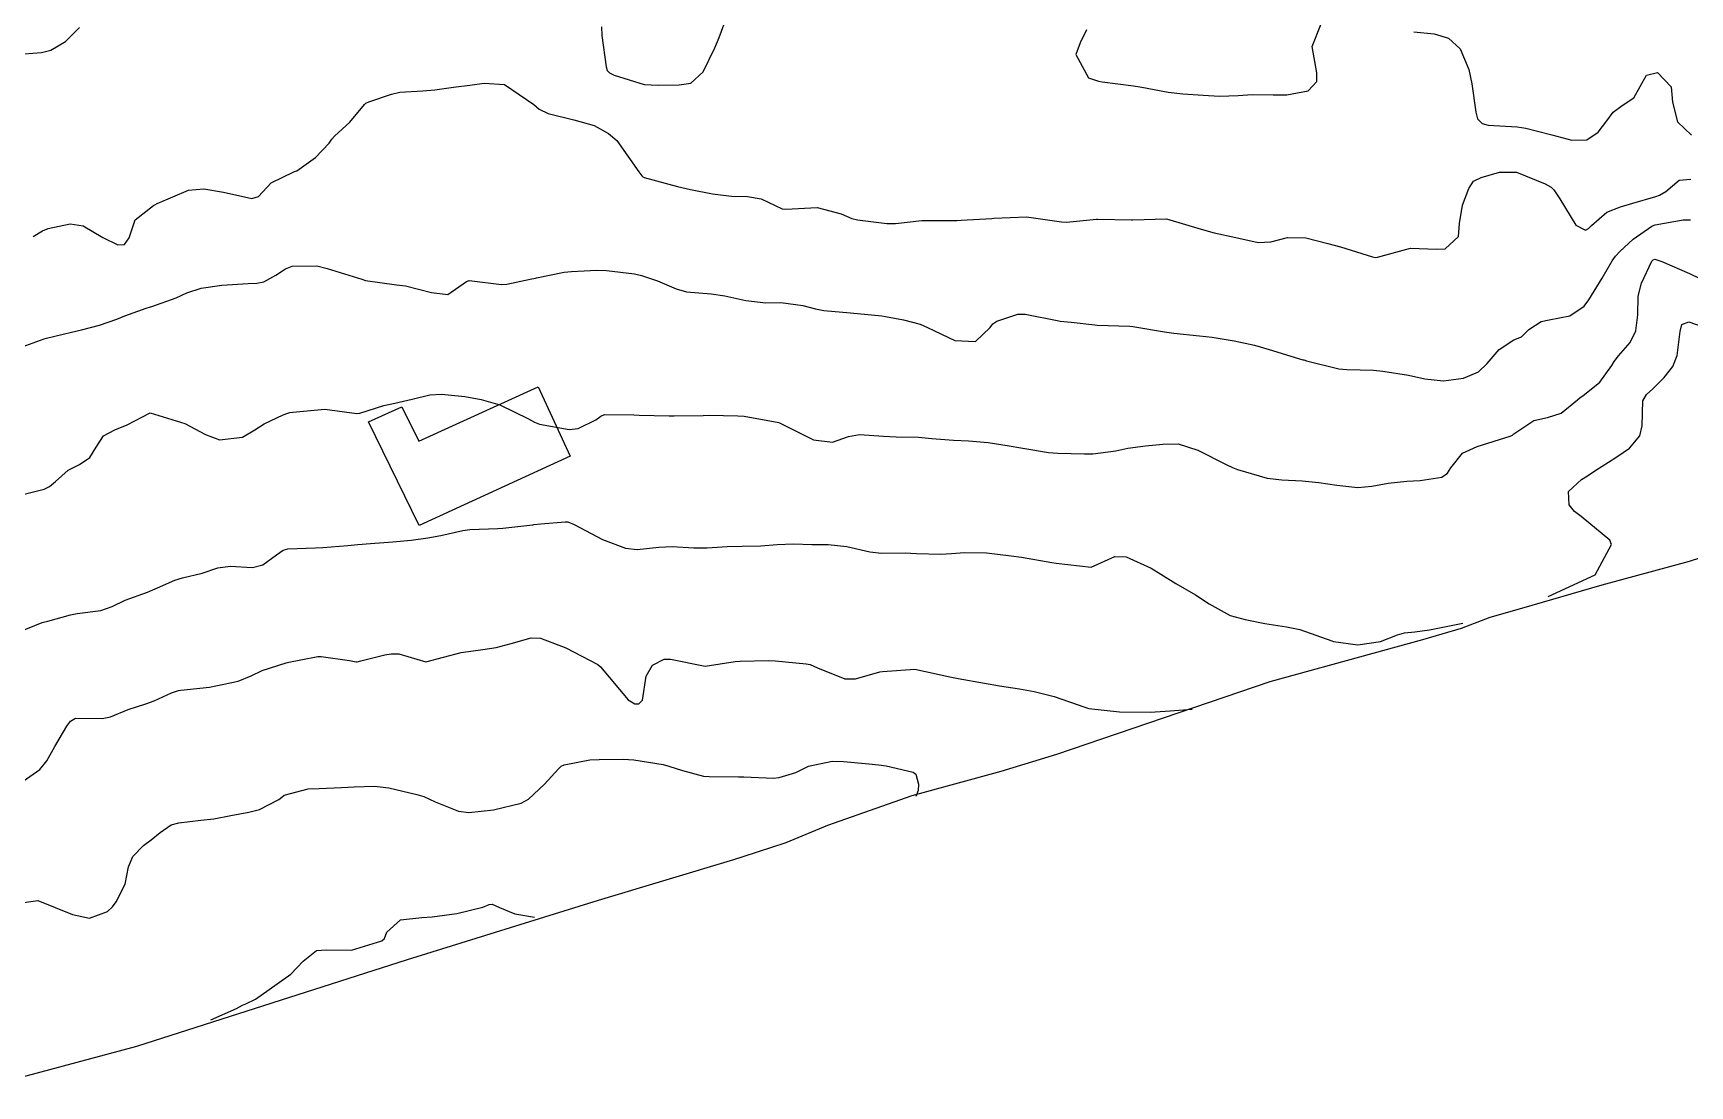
# Model space of a CAD drawing. Header units: metres. Extents: x 286371 to 293043, y 7462578 to 7466404.
# Drawn here: x 292316.9 to 292411.8, y 7462614.5 to 7462674.8 of the extents above; entities that cross this region are included whole.
import ezdxf

# ---------------------------------------------------------------- set-up
doc = ezdxf.new("R2010")
doc.units = ezdxf.units.M
doc.header["$MEASUREMENT"] = 0
for name, color, linetype in [('Area', 45, 'Continuous'), ('Curvas de Nivel 1m', 11, 'Continuous'), ('Curvas de Nivel 5m', 15, 'Continuous'), ('Edificações', 30, 'Continuous')]:
    doc.layers.add(name, color=color, linetype=linetype)

msp = doc.modelspace()

# ---------------------------------------------------------------- linework, layer by layer
at = {"layer": 'Area'}
msp.add_polyline3d([(292413.788, 7462645.199, 704.461), (292411.731, 7462644.521, 704.91), (292406.721, 7462643.172, 705.979), (292402.129, 7462641.84, 709.119), (292400.304, 7462641.32, 713.021), (292398.676, 7462640.681, 710.951), (292396.447, 7462640.044, 707.559), (292387.723, 7462637.63, 702.99), (292375.501, 7462633.467, 703.981), (292372.32, 7462632.5, 704.29), (292367.216, 7462631.113, 710.95), (292362.39, 7462629.41, 712.662), (292360.013, 7462628.42, 713.422), (292357.552, 7462627.621, 715.731), (292357.018, 7462627.446, 714.97), (292349.271, 7462625.128, 713.89), (292338.328, 7462621.73, 711.84), (292322.842, 7462616.766, 705.5), (292314.417, 7462614.51, 705.49)], dxfattribs=at)
at = {"layer": 'Curvas de Nivel 1m', "flags": 128}
for points, elevation in [([(292349.464, 7462675.13), (292349.481, 7462674.632), (292349.716, 7462672.83), (292349.779, 7462672.626), (292349.912, 7462672.488), (292350.173, 7462672.358), (292351.903, 7462671.834), (292352.701, 7462671.784), (292353.903, 7462671.8), (292354.563, 7462671.896), (292355.267, 7462672.544), (292355.935, 7462673.924), (292356.186, 7462674.521), (292356.669, 7462675.808)], 699), ([(292315.93, 7462673.544), (292317.399, 7462673.655), (292317.934, 7462673.796), (292318.765, 7462674.278), (292319.575, 7462675.09)], 699), ([(292377.214, 7462674.947), (292376.861, 7462674.211), (292376.601, 7462673.548), (292377.332, 7462672.203), (292377.911, 7462672.014), (292378.125, 7462671.977), (292379.908, 7462671.75), (292380.383, 7462671.681), (292381.903, 7462671.389), (292382.737, 7462671.287), (292383.901, 7462671.218), (292384.841, 7462671.15), (292385.901, 7462671.198), (292386.714, 7462671.25), (292387.902, 7462671.236), (292388.695, 7462671.239), (292389.906, 7462671.459), (292390.399, 7462672.005), (292390.416, 7462672.499), (292390.144, 7462674.001), (292390.662, 7462675.296)], 699), ([(292395.958, 7462674.85), (292397.132, 7462674.721), (292397.953, 7462674.47), (292398.613, 7462673.874), (292399.114, 7462672.679), (292399.278, 7462671.864), (292399.502, 7462670.248), (292399.613, 7462669.859), (292399.879, 7462669.586), (292400.223, 7462669.504), (292401.875, 7462669.394), (292402.369, 7462669.322), (292403.861, 7462668.953), (292404.998, 7462668.636), (292405.857, 7462668.651), (292406.514, 7462669.105), (292407.015, 7462669.747), (292407.376, 7462670.251), (292407.888, 7462670.633), (292408.562, 7462671.056), (292408.917, 7462671.719), (292409.271, 7462672.36), (292409.916, 7462672.513), (292410.694, 7462671.693), (292410.77, 7462670.813), (292411.048, 7462669.687), (292411.863, 7462668.917)], 699), ([(292316.078, 7462656.737), (292317.124, 7462657.123), (292317.542, 7462657.261), (292317.687, 7462657.3), (292319.119, 7462657.659), (292319.688, 7462657.785), (292320.717, 7462658.046), (292321.701, 7462658.396), (292322.171, 7462658.581), (292323.38, 7462659.029), (292323.637, 7462659.094), (292323.706, 7462659.11), (292325.105, 7462659.615), (292325.722, 7462659.904), (292326.536, 7462660.175), (292327.725, 7462660.348), (292329.232, 7462660.44), (292329.727, 7462660.452), (292330.116, 7462660.531), (292330.81, 7462660.908), (292331.372, 7462661.268), (292331.742, 7462661.435), (292333.165, 7462661.451), (292333.741, 7462661.299), (292335.239, 7462660.842), (292335.732, 7462660.682), (292335.947, 7462660.615), (292337.727, 7462660.361), (292338.228, 7462660.295), (292339.721, 7462659.924), (292340.666, 7462659.815), (292341.731, 7462660.547), (292341.875, 7462660.599), (292343.729, 7462660.384), (292344.033, 7462660.406), (292345.372, 7462660.69), (292345.675, 7462660.746), (292345.735, 7462660.757), (292347.32, 7462661.081), (292347.741, 7462661.124), (292349.18, 7462661.195), (292349.743, 7462661.189), (292351.353, 7462660.987), (292351.739, 7462660.897), (292352.655, 7462660.581), (292353.728, 7462660.139), (292354.32, 7462659.96), (292355.724, 7462659.836), (292356.515, 7462659.73), (292357.718, 7462659.462), (292358.867, 7462659.336), (292359.717, 7462659.344), (292360.989, 7462659.181), (292361.712, 7462658.988), (292362.174, 7462658.898), (292363.709, 7462658.754), (292365.501, 7462658.584), (292365.707, 7462658.555), (292366.745, 7462658.359), (292367.7, 7462658.107), (292368.114, 7462657.922), (292369.687, 7462657.176), (292370.871, 7462657.112), (292371.699, 7462657.922), (292371.849, 7462658.135), (292372.087, 7462658.279), (292373.297, 7462658.673), (292373.711, 7462658.685), (292375.634, 7462658.296), (292375.705, 7462658.285), (292376.337, 7462658.215), (292377.702, 7462658.069), (292377.833, 7462658.06), (292379.701, 7462657.999), (292379.88, 7462657.982), (292381.687, 7462657.674), (292382.219, 7462657.593), (292383.684, 7462657.449), (292384.416, 7462657.361), (292385.68, 7462657.153), (292386.835, 7462656.899), (292387.673, 7462656.656), (292389.606, 7462656.074), (292389.665, 7462656.057), (292389.821, 7462656.012), (292391.658, 7462655.548), (292392.117, 7462655.517), (292393.657, 7462655.47), (292394.178, 7462655.424), (292395.653, 7462655.183), (292396.587, 7462654.974), (292397.649, 7462654.87), (292398.806, 7462655.026), (292399.657, 7462655.374), (292400.159, 7462655.847), (292400.846, 7462656.667), (292401.685, 7462657.213), (292402.123, 7462657.382), (292402.543, 7462657.812), (292403.245, 7462658.257), (292403.702, 7462658.356), (292404.893, 7462658.59), (292405.715, 7462659.132), (292405.979, 7462659.502), (292406.134, 7462659.758), (292406.747, 7462660.741), (292407.311, 7462661.741), (292407.497, 7462661.999), (292407.762, 7462662.275), (292408.516, 7462662.98), (292409.578, 7462663.708), (292409.713, 7462663.778), (292409.785, 7462663.799), (292411.384, 7462664.087), (292411.79, 7462664.082)], 701), ([(292316.326, 7462648.349), (292317.547, 7462648.67), (292317.85, 7462648.809), (292318.2, 7462649.105), (292318.915, 7462649.743), (292319.569, 7462650.07), (292320.166, 7462650.485), (292320.517, 7462651.07), (292320.951, 7462651.707), (292321.599, 7462652.068), (292322.303, 7462652.344), (292323.614, 7462653.024), (292325.605, 7462652.415), (292326.775, 7462651.798), (292327.592, 7462651.482), (292328.894, 7462651.645), (292329.601, 7462652.052), (292330.136, 7462652.397), (292331.23, 7462652.91), (292331.502, 7462653.02), (292331.616, 7462653.043), (292331.778, 7462653.063), (292333.62, 7462653.239), (292335.455, 7462652.998), (292335.617, 7462653.006), (292336.987, 7462653.451), (292337.626, 7462653.586), (292338.608, 7462653.811), (292339.633, 7462654.056), (292340.301, 7462654.097), (292341.632, 7462653.96), (292342.558, 7462653.803), (292343.626, 7462653.499), (292345.279, 7462652.689), (292345.611, 7462652.498), (292345.905, 7462652.385), (292347.605, 7462652.073), (292348.123, 7462652.13), (292349.123, 7462652.632), (292349.409, 7462652.835), (292349.619, 7462652.929), (292351.307, 7462652.911), (292351.619, 7462652.895), (292353.325, 7462652.862), (292353.618, 7462652.855), (292355.279, 7462652.879), (292355.619, 7462652.891), (292357.26, 7462652.869), (292357.619, 7462652.845), (292359.614, 7462652.474), (292361.6, 7462651.488), (292362.677, 7462651.349), (292363.603, 7462651.669), (292364.216, 7462651.794), (292365.604, 7462651.692), (292366.322, 7462651.652), (292367.6, 7462651.636), (292368.36, 7462651.572), (292369.597, 7462651.463), (292370.471, 7462651.427), (292371.59, 7462651.327), (292372.687, 7462651.169), (292373.585, 7462651.014), (292375.048, 7462650.766), (292375.581, 7462650.717), (292377.101, 7462650.682), (292377.581, 7462650.687), (292378.896, 7462650.863), (292379.587, 7462651.014), (292380.603, 7462651.135), (292381.591, 7462651.242), (292382.464, 7462651.249), (292383.586, 7462650.893), (292385.216, 7462650.08), (292385.571, 7462649.895), (292385.858, 7462649.782), (292387.563, 7462649.286), (292388.404, 7462649.189), (292389.561, 7462649.146), (292390.516, 7462649.044), (292391.558, 7462648.886), (292392.757, 7462648.765), (292393.557, 7462648.829), (292394.49, 7462649.01), (292395.562, 7462649.123), (292396.32, 7462649.156), (292397.566, 7462649.349), (292397.878, 7462649.582), (292398.072, 7462649.887), (292398.739, 7462650.725), (292399.593, 7462651.114), (292401.48, 7462651.705), (292401.603, 7462651.761), (292401.692, 7462651.823), (292402.828, 7462652.594), (292403.619, 7462652.771), (292404.392, 7462653.014), (292405.325, 7462653.769), (292405.49, 7462653.913), (292405.638, 7462654.009), (292406.604, 7462654.796), (292407.295, 7462655.74), (292407.426, 7462655.98), (292407.672, 7462656.289), (292408.344, 7462657.064), (292408.666, 7462657.72), (292408.788, 7462658.638), (292408.811, 7462659.718), (292408.99, 7462660.461), (292409.59, 7462661.707), (292409.664, 7462661.798), (292409.756, 7462661.822), (292410.151, 7462661.698), (292411.744, 7462661.002), (292412.969, 7462660.423)], 702), ([(292403.644, 7462642.524), (292406.34, 7462643.752), (292407.273, 7462645.501), (292407.18, 7462645.739), (292405.534, 7462647.099), (292405.152, 7462647.386), (292404.846, 7462647.775), (292404.81, 7462648.521), (292405.566, 7462649.222), (292405.893, 7462649.436), (292406.384, 7462649.752), (292407.113, 7462650.209), (292407.586, 7462650.507), (292408.312, 7462651.005), (292408.901, 7462651.715), (292409.033, 7462652.293), (292409.064, 7462653.713), (292409.273, 7462654.076), (292409.645, 7462654.408), (292410.3, 7462655.049), (292410.785, 7462655.688), (292411.037, 7462656.32), (292411.205, 7462657.682), (292411.297, 7462658.084), (292411.702, 7462658.233), (292413.407, 7462657.649)], 703), ([(292316.08, 7462640.478), (292317.433, 7462641.023), (292317.504, 7462641.042), (292317.754, 7462641.11), (292319.052, 7462641.479), (292319.441, 7462641.54), (292320.792, 7462641.716), (292321.448, 7462641.951), (292322.189, 7462642.308), (292323.46, 7462642.768), (292323.643, 7462642.84), (292324.029, 7462643.016), (292325.026, 7462643.446), (292325.473, 7462643.596), (292326.592, 7462643.863), (292327.482, 7462644.16), (292328.19, 7462644.247), (292329.483, 7462644.178), (292330.071, 7462644.34), (292330.843, 7462644.914), (292331.225, 7462645.181), (292331.499, 7462645.246), (292333.074, 7462645.307), (292333.501, 7462645.328), (292334.923, 7462645.433), (292335.504, 7462645.487), (292336.222, 7462645.547), (292337.507, 7462645.652), (292338.551, 7462645.746), (292339.51, 7462645.87), (292340.262, 7462646.014), (292341.517, 7462646.29), (292341.911, 7462646.346), (292343.519, 7462646.408), (292343.808, 7462646.422), (292345.523, 7462646.628), (292345.573, 7462646.634), (292345.975, 7462646.678), (292347.381, 7462646.802), (292347.526, 7462646.79), (292347.887, 7462646.649), (292349.511, 7462645.782), (292350.83, 7462645.279), (292351.503, 7462645.202), (292352.736, 7462645.346), (292353.506, 7462645.386), (292354.741, 7462645.31), (292355.506, 7462645.305), (292356.645, 7462645.374), (292357.502, 7462645.399), (292358.57, 7462645.421), (292359.505, 7462645.501), (292360.438, 7462645.528), (292361.5, 7462645.49), (292362.433, 7462645.498), (292363.499, 7462645.391), (292364.808, 7462645.081), (292365.493, 7462645.002), (292366.837, 7462645.021), (292367.494, 7462644.987), (292368.882, 7462644.945), (292369.494, 7462644.981), (292370.23, 7462645.045), (292371.495, 7462645.025), (292372.901, 7462644.856), (292373.492, 7462644.764), (292375.244, 7462644.472), (292375.487, 7462644.434), (292377.484, 7462644.194), (292378.852, 7462644.815), (292379.493, 7462644.79), (292380.918, 7462644.143), (292381.479, 7462643.793), (292382.336, 7462643.257), (292383.462, 7462642.615), (292384.235, 7462642.093), (292385.444, 7462641.426), (292386.304, 7462641.198), (292387.438, 7462640.981), (292388.679, 7462640.782), (292389.433, 7462640.625), (292391.271, 7462639.987), (292391.355, 7462639.951), (292392.759, 7462639.744), (292394.046, 7462639.945), (292395.031, 7462640.33), (292395.432, 7462640.449), (292396.009, 7462640.492), (292396.866, 7462640.618), (292398.774, 7462640.984)], 703), ([(292315.521, 7462631.374), (292317.306, 7462632.611), (292317.691, 7462633.109), (292318.165, 7462633.941), (292318.839, 7462635.092), (292319.05, 7462635.387), (292319.351, 7462635.56), (292320.868, 7462635.545), (292321.353, 7462635.628), (292322.352, 7462636.047), (292323.364, 7462636.369), (292323.837, 7462636.548), (292324.845, 7462637.002), (292325.239, 7462637.133), (292325.376, 7462637.154), (292327.015, 7462637.334), (292327.381, 7462637.399), (292328.649, 7462637.681), (292329.39, 7462637.981), (292330.029, 7462638.29), (292331.401, 7462638.732), (292331.546, 7462638.759), (292332.25, 7462638.892), (292333.206, 7462639.078), (292333.407, 7462639.09), (292335.032, 7462638.85), (292335.403, 7462638.779), (292335.47, 7462638.777), (292335.674, 7462638.84), (292337.054, 7462639.175), (292337.41, 7462639.243), (292337.852, 7462639.247), (292339.404, 7462638.784), (292341.413, 7462639.316), (292342.654, 7462639.487), (292343.417, 7462639.6), (292344.29, 7462639.832), (292345.426, 7462640.152), (292345.966, 7462640.133), (292347.413, 7462639.585), (292349.249, 7462638.627), (292349.392, 7462638.488), (292350.987, 7462636.6), (292351.361, 7462636.374), (292351.584, 7462636.367), (292351.798, 7462636.588), (292352.011, 7462637.959), (292352.371, 7462638.58), (292353.04, 7462638.93), (292353.4, 7462638.939), (292355.394, 7462638.534), (292357.106, 7462638.801), (292357.399, 7462638.823), (292359.019, 7462638.861), (292359.4, 7462638.845), (292361.171, 7462638.674), (292361.397, 7462638.624), (292361.814, 7462638.438), (292363.385, 7462637.816), (292363.99, 7462637.801), (292365.391, 7462638.202), (292365.545, 7462638.229), (292367.394, 7462638.354), (292369.388, 7462637.917), (292369.877, 7462637.826), (292371.383, 7462637.568), (292372.247, 7462637.416), (292373.379, 7462637.236), (292374.215, 7462637.086), (292375.373, 7462636.799), (292377.074, 7462636.199), (292377.298, 7462636.13), (292377.363, 7462636.117), (292379.111, 7462635.919), (292380.866, 7462635.895), (292382.004, 7462635.981), (292383.274, 7462636.074)], 704), ([(292327.084, 7462618.294), (292328.554, 7462618.943), (292328.911, 7462619.124), (292329.098, 7462619.206), (292329.648, 7462619.472), (292331.677, 7462620.896), (292332.383, 7462621.638), (292333.145, 7462622.261), (292333.716, 7462622.296), (292335.146, 7462622.282), (292336.884, 7462622.818), (292337.023, 7462622.95), (292337.161, 7462623.307), (292337.956, 7462624.019), (292339.174, 7462624.144), (292339.758, 7462624.193), (292341.178, 7462624.377), (292342.664, 7462624.732), (292343.019, 7462624.894), (292343.187, 7462624.911), (292343.621, 7462624.718), (292344.486, 7462624.358), (292345.614, 7462624.164)], 706)]:
    msp.add_lwpolyline(points, dxfattribs=dict(at, elevation=elevation))
at = {"layer": 'Curvas de Nivel 5m', "flags": 128}
for points, elevation in [([(292316.911, 7462663.127), (292317.446, 7462663.453), (292317.781, 7462663.587), (292319.028, 7462663.853), (292319.784, 7462663.745), (292320.903, 7462663.068), (292321.768, 7462662.656), (292322.156, 7462662.661), (292322.405, 7462663.045), (292322.75, 7462664.079), (292323.802, 7462664.899), (292323.885, 7462664.941), (292324.015, 7462665.021), (292325.816, 7462665.772), (292326.689, 7462665.849), (292327.815, 7462665.666), (292329.436, 7462665.304), (292329.811, 7462665.415), (292330.539, 7462666.198), (292331.833, 7462666.823), (292331.885, 7462666.842), (292332.016, 7462666.892), (292333.082, 7462667.639), (292333.858, 7462668.471), (292334.02, 7462668.704), (292334.169, 7462668.86), (292335.047, 7462669.676), (292335.892, 7462670.678), (292335.967, 7462670.759), (292336.134, 7462670.831), (292337.434, 7462671.278), (292337.903, 7462671.384), (292339.222, 7462671.467), (292339.905, 7462671.514), (292340.986, 7462671.68), (292341.91, 7462671.786), (292342.731, 7462671.908), (292343.906, 7462671.83), (292345.574, 7462670.689), (292345.88, 7462670.422), (292346.396, 7462670.157), (292347.871, 7462669.797), (292349.031, 7462669.472), (292349.86, 7462669.02), (292350.327, 7462668.617), (292351.601, 7462666.824), (292351.759, 7462666.595), (292351.823, 7462666.544), (292351.905, 7462666.511), (292353.815, 7462665.986), (292354.543, 7462665.823), (292355.81, 7462665.571), (292356.899, 7462665.427), (292357.808, 7462665.406), (292358.598, 7462665.281), (292359.798, 7462664.712), (292360.009, 7462664.682), (292361.799, 7462664.786), (292363.169, 7462664.414), (292363.79, 7462664.161), (292364.105, 7462664.084), (292365.786, 7462663.865), (292366.28, 7462663.874), (292367.79, 7462664.041), (292368.084, 7462664.046), (292369.79, 7462664.04), (292370.043, 7462664.058), (292371.792, 7462664.16), (292371.907, 7462664.168), (292373.794, 7462664.254), (292375.79, 7462663.96), (292376.07, 7462663.94), (292377.793, 7462664.11), (292377.872, 7462664.114), (292379.793, 7462664.081), (292379.877, 7462664.079), (292381.794, 7462664.134), (292383.786, 7462663.544), (292384.537, 7462663.338), (292385.779, 7462663.063), (292387.039, 7462662.791), (292387.776, 7462662.826), (292388.73, 7462663.076), (292389.775, 7462663.04), (292391.032, 7462662.733), (292391.765, 7462662.536), (292393.587, 7462661.957), (292393.754, 7462661.922), (292393.876, 7462661.952), (292395.762, 7462662.455), (292397.252, 7462662.402), (292397.762, 7462662.417), (292398.517, 7462663.129), (292398.577, 7462663.873), (292398.745, 7462664.925), (292399.103, 7462665.865), (292399.383, 7462666.301), (292399.824, 7462666.507), (292400.861, 7462666.806), (292401.829, 7462666.799), (292403.477, 7462666.141), (292403.816, 7462665.951), (292403.979, 7462665.792), (292404.312, 7462665.282), (292405.243, 7462663.773), (292405.78, 7462663.489), (292405.968, 7462663.575), (292406.13, 7462663.759), (292407.017, 7462664.525), (292407.8, 7462664.828), (292408.488, 7462665.04), (292409.81, 7462665.42), (292410.03, 7462665.482), (292410.38, 7462665.696), (292411.152, 7462666.356), (292411.825, 7462666.407)], 700), ([(292315.451, 7462624.88), (292317.194, 7462625.114), (292319.179, 7462624.325), (292320.14, 7462624.105), (292321.176, 7462624.489), (292321.466, 7462624.764), (292321.675, 7462625.047), (292322.183, 7462626.062), (292322.378, 7462627.037), (292322.628, 7462627.638), (292323.243, 7462628.265), (292323.67, 7462628.593), (292324.189, 7462629.01), (292324.819, 7462629.443), (292325.263, 7462629.568), (292326.526, 7462629.715), (292327.267, 7462629.803), (292328.227, 7462629.988), (292329.269, 7462630.172), (292329.874, 7462630.323), (292330.982, 7462630.909), (292331.149, 7462631.043), (292331.288, 7462631.14), (292332.665, 7462631.506), (292333.287, 7462631.535), (292334.564, 7462631.58), (292335.29, 7462631.625), (292336.456, 7462631.661), (292337.285, 7462631.576), (292338.877, 7462631.194), (292339.278, 7462631.063), (292339.931, 7462630.775), (292341.266, 7462630.237), (292341.853, 7462630.158), (292343.268, 7462630.304), (292344.857, 7462630.693), (292345.278, 7462630.92), (292346.188, 7462631.773), (292347.001, 7462632.659), (292347.155, 7462632.808), (292347.308, 7462632.89), (292348.778, 7462633.167), (292349.313, 7462633.199), (292350.704, 7462633.213), (292351.313, 7462633.169), (292352.983, 7462632.895), (292353.308, 7462632.817), (292354.097, 7462632.553), (292355.3, 7462632.234), (292355.62, 7462632.209), (292357.3, 7462632.207), (292357.601, 7462632.199), (292359.299, 7462632.128), (292359.617, 7462632.151), (292360.583, 7462632.455), (292361.07, 7462632.685), (292361.309, 7462632.8), (292362.651, 7462633.087), (292363.314, 7462633.074), (292364.755, 7462632.95), (292365.312, 7462632.893), (292365.761, 7462632.828), (292367.306, 7462632.456), (292367.456, 7462632.352), (292367.607, 7462631.787), (292367.591, 7462631.425), (292367.454, 7462631.074)], 705)]:
    msp.add_lwpolyline(points, dxfattribs=dict(at, elevation=elevation))
at = {"layer": 'Edificações'}
msp.add_lwpolyline([(292336.116, 7462652.517), (292338.029, 7462653.376), (292338.99, 7462651.419), (292345.822, 7462654.53), (292347.652, 7462650.555), (292339.017, 7462646.579)], close=True, dxfattribs=at)

doc.saveas('drawing.dxf')
